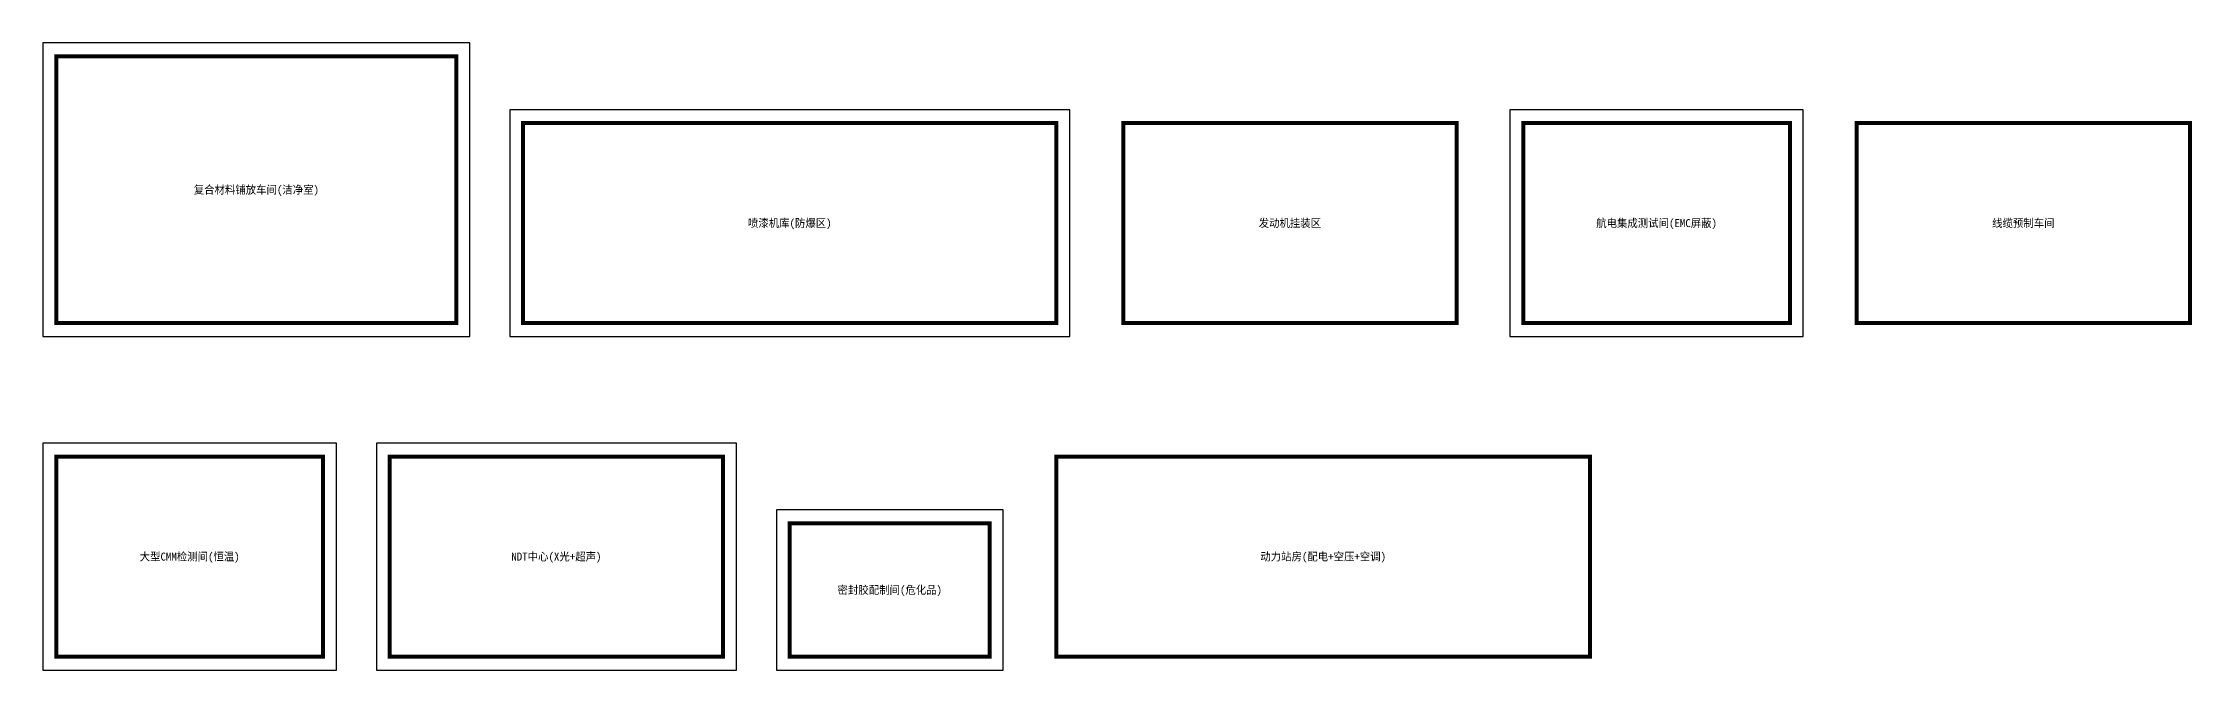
# Model space of a CAD drawing. Header units: metres. Extents: x -10 to 300, y -76 to 120.
# Drawn here: x 9 to 170.2, y -76 to -29 of the extents above; entities that cross this region are included whole.
import ezdxf
from ezdxf.enums import TextEntityAlignment as Align

# ---------------------------------------------------------------- set-up
doc = ezdxf.new("R2010")
doc.units = ezdxf.units.M
for name, color, linetype in [('A-WALL', 7, 'Continuous'), ('S-ZONE-CHEM', 1, 'Continuous'), ('S-ZONE-CLEAN', 5, 'Continuous'), ('S-ZONE-EMC', 6, 'Continuous'), ('S-ZONE-NDT', 1, 'Continuous'), ('T-TEXT', 7, 'Continuous')]:
    doc.layers.add(name, color=color, linetype=linetype)

msp = doc.modelspace()

# ---------------------------------------------------------------- linework, layer by layer
at = {"layer": 'A-WALL', "const_width": 0.3}
for points in [[(10, -50), (40, -50), (40, -30), (10, -30), (10, -50)], [(45, -50), (85, -50), (85, -35), (45, -35), (45, -50)], [(90, -50), (115, -50), (115, -35), (90, -35), (90, -50)], [(120, -50), (140, -50), (140, -35), (120, -35), (120, -50)], [(145, -50), (170, -50), (170, -35), (145, -35), (145, -50)], [(10, -75), (30, -75), (30, -60), (10, -60), (10, -75)], [(35, -75), (60, -75), (60, -60), (35, -60), (35, -75)], [(85, -75), (125, -75), (125, -60), (85, -60), (85, -75)], [(65, -75), (80, -75), (80, -65), (65, -65), (65, -75)]]:
    msp.add_lwpolyline(points, dxfattribs=at)
at = {"layer": 'S-ZONE-CHEM'}
for points in [[(44, -51), (86, -51), (86, -34), (44, -34), (44, -51)], [(64, -76), (81, -76), (81, -64), (64, -64), (64, -76)]]:
    msp.add_lwpolyline(points, dxfattribs=at)
at = {"layer": 'S-ZONE-CLEAN'}
for points in [[(9, -51), (41, -51), (41, -29), (9, -29), (9, -51)], [(9, -76), (31, -76), (31, -59), (9, -59), (9, -76)]]:
    msp.add_lwpolyline(points, dxfattribs=at)
at = {"layer": 'S-ZONE-EMC'}
msp.add_lwpolyline([(119, -51), (141, -51), (141, -34), (119, -34), (119, -51)], dxfattribs=at)
at = {"layer": 'S-ZONE-NDT'}
msp.add_lwpolyline([(34, -76), (61, -76), (61, -59), (34, -59), (34, -76)], dxfattribs=at)

# ---------------------------------------------------------------- texts
at = {"layer": 'T-TEXT'}
for s, p in [('复合材料铺放车间(洁净室)', (25, -40)), ('喷漆机库(防爆区)', (65, -42.5)), ('发动机挂装区', (102.5, -42.5)), ('航电集成测试间(EMC屏蔽)', (130, -42.5)), ('线缆预制车间', (157.5, -42.5)), ('大型CMM检测间(恒温)', (20, -67.5)), ('NDT中心(X光+超声)', (47.5, -67.5)), ('动力站房(配电+空压+空调)', (105, -67.5)), ('密封胶配制间(危化品)', (72.5, -70))]:
    msp.add_text(s, height=0.6, dxfattribs=at).set_placement(p, align=Align.MIDDLE_CENTER)

doc.saveas('drawing.dxf')
